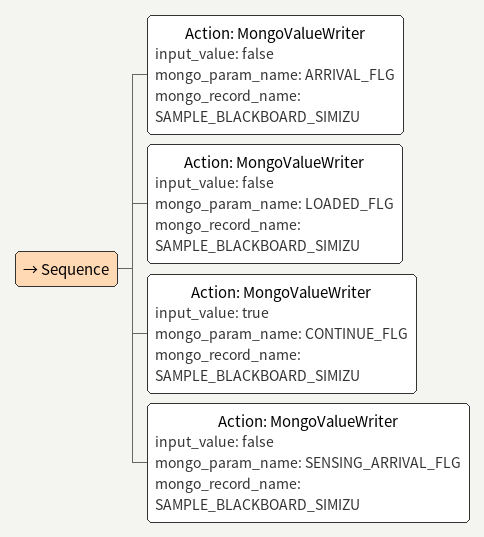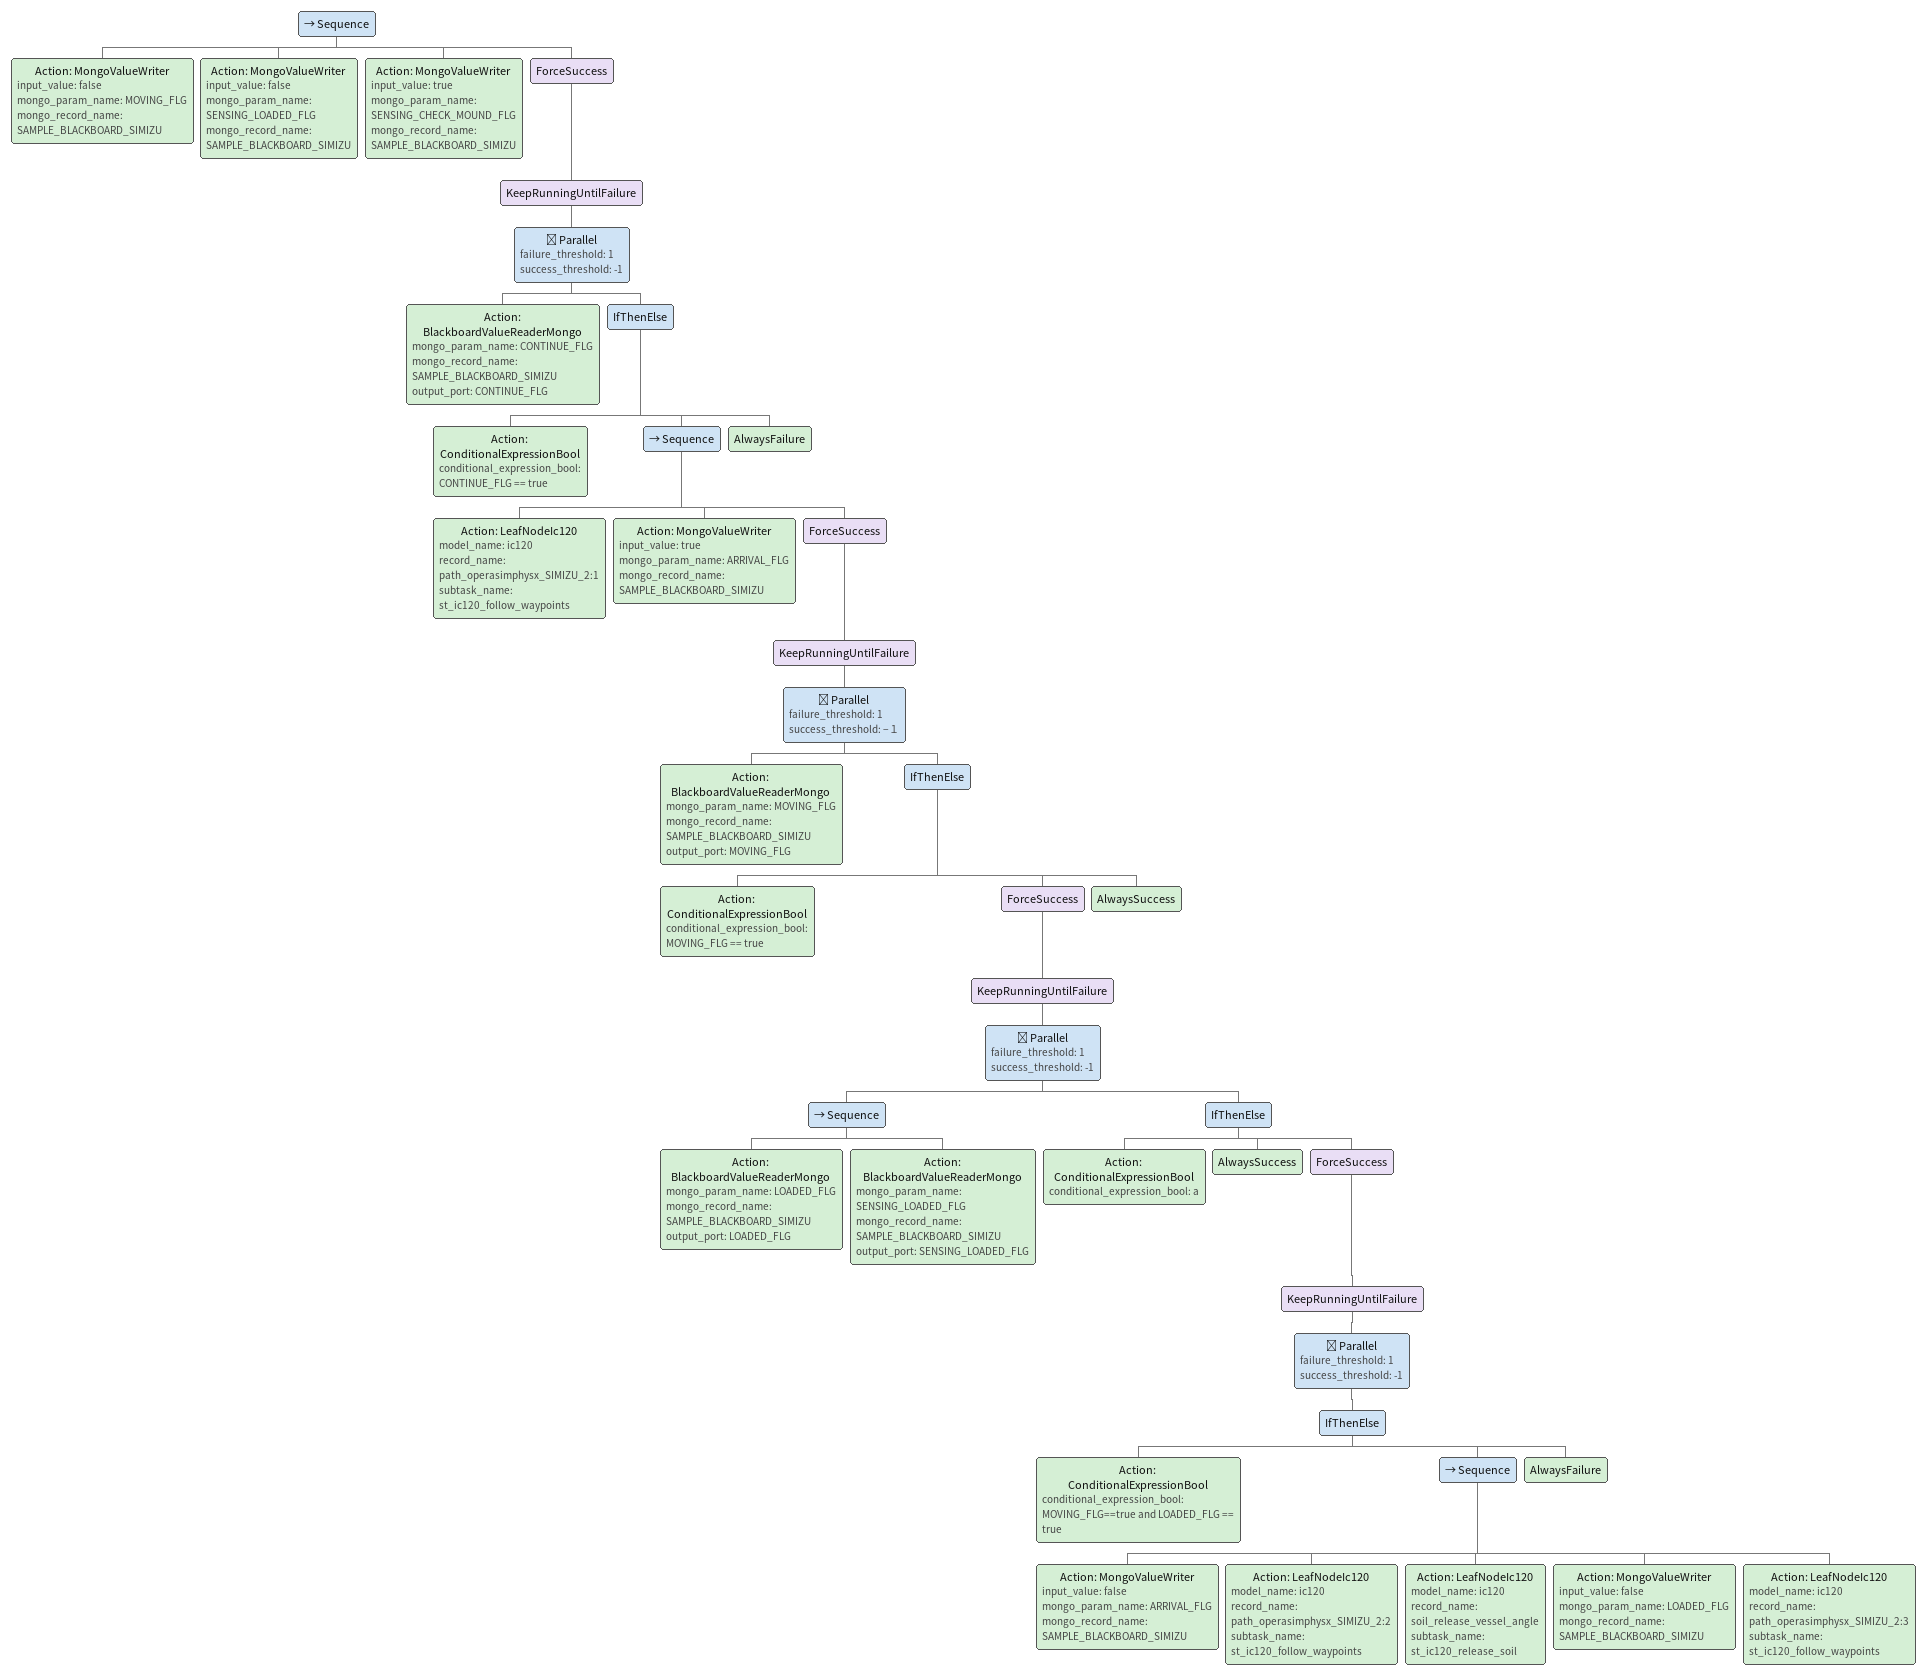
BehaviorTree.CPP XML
<Sequence>
    <Action ID="MongoValueWriter" input_value="false" mongo_param_name="ARRIVAL_FLG" mongo_record_name="SAMPLE_BLACKBOARD_SIMIZU"/>
    <Action ID="MongoValueWriter" input_value="false" mongo_param_name="LOADED_FLG" mongo_record_name="SAMPLE_BLACKBOARD_SIMIZU"/>
    <Action ID="MongoValueWriter" input_value="true" mongo_param_name="CONTINUE_FLG" mongo_record_name="SAMPLE_BLACKBOARD_SIMIZU"/>
    <Action ID="MongoValueWriter" input_value="false" mongo_param_name="SENSING_ARRIVAL_FLG" mongo_record_name="SAMPLE_BLACKBOARD_SIMIZU"/>
</Sequence>

<Sequence>
    <Action ID="MongoValueWriter" input_value="false" mongo_param_name="MOVING_FLG" mongo_record_name="SAMPLE_BLACKBOARD_SIMIZU"/>
    <Action ID="MongoValueWriter" input_value="false" mongo_param_name="SENSING_LOADED_FLG" mongo_record_name="SAMPLE_BLACKBOARD_SIMIZU"/>
    <Action ID="MongoValueWriter" input_value="true" mongo_param_name="SENSING_CHECK_MOUND_FLG" mongo_record_name="SAMPLE_BLACKBOARD_SIMIZU"/>
    <ForceSuccess>
        <KeepRunningUntilFailure>
            <Parallel failure_threshold="1" success_threshold="-1">
                <Action ID="BlackboardValueReaderMongo" mongo_param_name="CONTINUE_FLG" mongo_record_name="SAMPLE_BLACKBOARD_SIMIZU" output_port="CONTINUE_FLG"/>
                <IfThenElse>
                    <Action ID="ConditionalExpressionBool" conditional_expression_bool="CONTINUE_FLG == true"/>
                    <Sequence>
                        <Action model_name="ic120" ID="LeafNodeIc120" record_name="path_operasimphysx_SIMIZU_2:1" subtask_name="st_ic120_follow_waypoints"/>
                        <Action ID="MongoValueWriter" input_value="true" mongo_param_name="ARRIVAL_FLG" mongo_record_name="SAMPLE_BLACKBOARD_SIMIZU"/>
                        <ForceSuccess>
                            <KeepRunningUntilFailure>
                                <Parallel failure_threshold="1" success_threshold="−１">
                                    <Action ID="BlackboardValueReaderMongo" mongo_param_name="MOVING_FLG" mongo_record_name="SAMPLE_BLACKBOARD_SIMIZU" output_port="MOVING_FLG"/>
                                    <IfThenElse>
                                        <Action ID="ConditionalExpressionBool" conditional_expression_bool="MOVING_FLG == true"/>
                                        <ForceSuccess>
                                            <KeepRunningUntilFailure>
                                                <Parallel failure_threshold="1" success_threshold="-1">
                                                    <Sequence>
                                                        <Action ID="BlackboardValueReaderMongo" mongo_param_name="LOADED_FLG" mongo_record_name="SAMPLE_BLACKBOARD_SIMIZU" output_port="LOADED_FLG"/>
                                                        <Action ID="BlackboardValueReaderMongo" mongo_param_name="SENSING_LOADED_FLG" mongo_record_name="SAMPLE_BLACKBOARD_SIMIZU" output_port="SENSING_LOADED_FLG"/>
                                                    </Sequence>
                                                    <IfThenElse>
                                                        <Action ID="ConditionalExpressionBool" conditional_expression_bool="a"/>
                                                        <AlwaysSuccess/>
                                                        <ForceSuccess>
                                                            <KeepRunningUntilFailure>
                                                                <Parallel failure_threshold="1" success_threshold="-1">
                                                                    <IfThenElse>
                                                                        <Action ID="ConditionalExpressionBool" conditional_expression_bool="MOVING_FLG==true and  LOADED_FLG == true"/>
                                                                        <Sequence>
                                                                            <Action ID="MongoValueWriter" input_value="false" mongo_param_name="ARRIVAL_FLG" mongo_record_name="SAMPLE_BLACKBOARD_SIMIZU"/>
                                                                            <Action model_name="ic120" ID="LeafNodeIc120" record_name="path_operasimphysx_SIMIZU_2:2" subtask_name="st_ic120_follow_waypoints"/>
                                                                            <Action model_name="ic120" ID="LeafNodeIc120" record_name="soil_release_vessel_angle" subtask_name="st_ic120_release_soil"/>
                                                                            <Action ID="MongoValueWriter" input_value="false" mongo_param_name="LOADED_FLG" mongo_record_name="SAMPLE_BLACKBOARD_SIMIZU"/>
                                                                            <Action model_name="ic120" ID="LeafNodeIc120" record_name="path_operasimphysx_SIMIZU_2:3" subtask_name="st_ic120_follow_waypoints"/>
                                                                        </Sequence>
                                                                        <AlwaysFailure/>
                                                                    </IfThenElse>
                                                                </Parallel>
                                                            </KeepRunningUntilFailure>
                                                        </ForceSuccess>
                                                    </IfThenElse>
                                                </Parallel>
                                            </KeepRunningUntilFailure>
                                        </ForceSuccess>
                                        <AlwaysSuccess/>
                                    </IfThenElse>
                                </Parallel>
                            </KeepRunningUntilFailure>
                        </ForceSuccess>
                    </Sequence>
                    <AlwaysFailure/>
                </IfThenElse>
            </Parallel>
        </KeepRunningUntilFailure>
    </ForceSuccess>
</Sequence>
